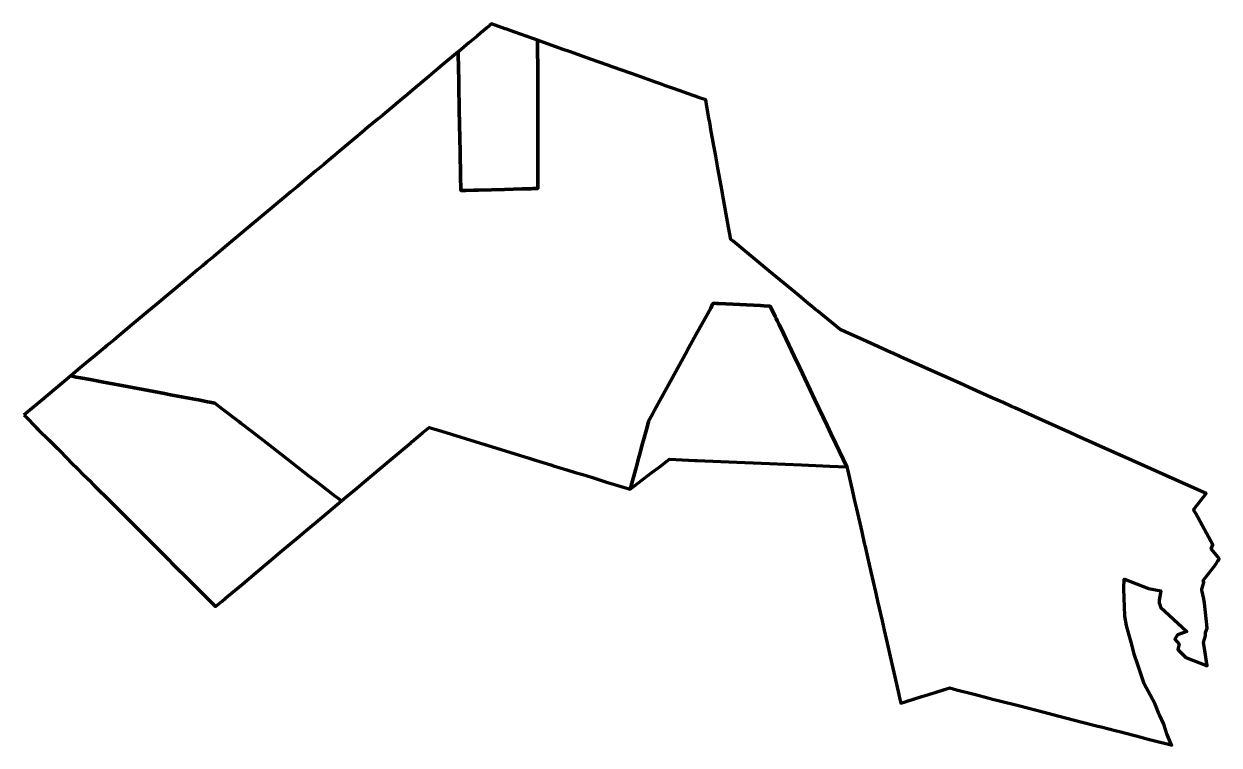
# Model space of a CAD drawing. Header units: metres. Extents: x 807648 to 807835, y 9157512 to 9157625.
import ezdxf

# ---------------------------------------------------------------- set-up
doc = ezdxf.new("R2010")
doc.units = ezdxf.units.M
doc.header["$MEASUREMENT"] = 0
doc.layers.add('2844-21167', color=1, linetype='Continuous')

msp = doc.modelspace()

# ---------------------------------------------------------------- linework, layer by layer
at = {"layer": '2844-21167', "color": 5, "lineweight": 70, "true_color": 0x0000ff}
for points in [[(807715.94, 9157620.44), (807715.95, 9157620.06), (807716.03, 9157615.93), (807716.05, 9157614.79), (807716.1, 9157611.86), (807716.16, 9157608.68), (807716.19, 9157607.34), (807716.3, 9157601.39), (807716.31, 9157601.09), (807716.35, 9157598.75), (807716.68, 9157598.76), (807717.15, 9157598.77), (807718.42, 9157598.81), (807719.13, 9157598.83), (807723.17, 9157598.93), (807725.98, 9157599.01), (807727.31, 9157599.04), (807727.7, 9157599.06), (807728.4, 9157599.07), (807728.4, 9157599.64), (807728.4, 9157603.62), (807728.4, 9157604.28), (807728.4, 9157608.62), (807728.39, 9157611.09), (807728.39, 9157617.33), (807728.39, 9157618.34), (807728.39, 9157618.41), (807728.39, 9157618.65), (807728.38, 9157620.17), (807728.38, 9157620.26), (807728.38, 9157620.27), (807728.38, 9157620.38), (807728.38, 9157620.55), (807728.38, 9157620.58), (807728.38, 9157622.21), (807728.38, 9157622.27), (807726.72, 9157622.86), (807726.6, 9157622.9), (807724.83, 9157623.54), (807724.07, 9157623.81), (807723.55, 9157623.99), (807723.54, 9157624), (807723.49, 9157624.01), (807723.32, 9157624.07), (807721.18, 9157624.83), (807720.87, 9157624.57), (807720.83, 9157624.54), (807720.62, 9157624.36), (807720.43, 9157624.2), (807720.09, 9157623.92), (807719.5, 9157623.42), (807718.91, 9157622.93), (807717.64, 9157621.87), (807716.03, 9157620.52)], [(807743.12, 9157552.96), (807742.86, 9157551.99), (807746.26, 9157554.6), (807746.97, 9157555.14), (807747.52, 9157555.56), (807748.55, 9157556.36), (807748.99, 9157556.69), (807752.96, 9157556.52), (807753.22, 9157556.51), (807753.3, 9157556.51), (807760.76, 9157556.18), (807764.65, 9157556.02), (807767.07, 9157555.91), (807769.67, 9157555.8), (807774.08, 9157555.61), (807776.74, 9157555.5), (807775.03, 9157559.09), (807774.6, 9157559.99), (807774.57, 9157560.06), (807773.65, 9157561.98), (807771.75, 9157565.97), (807771, 9157567.56), (807768.95, 9157571.87), (807768.9, 9157571.95), (807766.81, 9157576.36), (807766.13, 9157577.77), (807765.85, 9157578.37), (807765.68, 9157578.71), (807765.53, 9157579.05), (807764.76, 9157580.66), (807763.73, 9157580.71), (807763.24, 9157580.74), (807757.83, 9157581.02), (807756.66, 9157581.08), (807756.34, 9157581.09), (807755.85, 9157581.12), (807755.75, 9157580.94), (807755.44, 9157580.36), (807754.04, 9157577.82), (807753.38, 9157576.61), (807752.04, 9157574.17), (807751.44, 9157573.07), (807748.85, 9157568.34), (807746.66, 9157564.35), (807746.33, 9157563.76), (807745.74, 9157562.67), (807745.71, 9157562.55), (807745.39, 9157561.37), (807745.19, 9157560.63), (807745.13, 9157560.43), (807744.79, 9157559.16), (807744.52, 9157558.14), (807744.3, 9157557.31), (807744.22, 9157557.03), (807743.77, 9157555.35), (807743.74, 9157555.25), (807743.73, 9157555.21), (807743.42, 9157554.04)]]:
    msp.add_lwpolyline(points, close=True, dxfattribs=at)
at = {"layer": '2844-21167', "color": 254, "lineweight": 70, "true_color": 0xcccccc}
msp.add_lwpolyline([(807655.35, 9157569.73), (807656.22, 9157569.56), (807656.89, 9157569.44), (807658.39, 9157569.16), (807660.47, 9157568.76), (807663.36, 9157568.22), (807669.99, 9157566.97), (807670.94, 9157566.79), (807674.96, 9157566.03), (807675.32, 9157565.97), (807676.74, 9157565.7), (807677.13, 9157565.63), (807677.87, 9157565.49), (807679.08, 9157564.55), (807681.63, 9157562.58), (807681.95, 9157562.33), (807683.65, 9157561.02), (807685.48, 9157559.6), (807688.58, 9157557.2), (807692.51, 9157554.16), (807693.88, 9157553.1), (807696.78, 9157550.86), (807697.09, 9157550.63), (807697.69, 9157550.16), (807698, 9157550.42), (807698.37, 9157550.73), (807700.08, 9157552.17), (807701.19, 9157553.09), (807705.11, 9157556.39), (807708.55, 9157559.28), (807708.62, 9157559.34), (807708.68, 9157559.39), (807710.37, 9157560.81), (807711.41, 9157561.68), (807712.13, 9157561.46), (807713.4, 9157561.07), (807720.13, 9157558.99), (807720.29, 9157558.94), (807720.46, 9157558.89), (807727.05, 9157556.86), (807728, 9157556.57), (807728.02, 9157556.56), (807728.06, 9157556.55), (807730.42, 9157555.82), (807730.88, 9157555.68), (807732.94, 9157555.04), (807734.25, 9157554.64), (807735.42, 9157554.28), (807736.8, 9157553.86), (807737.59, 9157553.61), (807738.07, 9157553.46), (807738.98, 9157553.18), (807742.86, 9157551.99), (807743.12, 9157552.96), (807743.42, 9157554.04), (807743.73, 9157555.21), (807743.74, 9157555.25), (807743.77, 9157555.35), (807744.22, 9157557.03), (807744.3, 9157557.31), (807744.52, 9157558.14), (807744.79, 9157559.16), (807745.13, 9157560.43), (807745.19, 9157560.63), (807745.39, 9157561.37), (807745.71, 9157562.55), (807745.74, 9157562.67), (807746.33, 9157563.76), (807746.66, 9157564.35), (807748.85, 9157568.34), (807751.44, 9157573.07), (807752.04, 9157574.17), (807753.38, 9157576.61), (807754.04, 9157577.82), (807755.44, 9157580.36), (807755.75, 9157580.94), (807755.85, 9157581.12), (807756.34, 9157581.09), (807756.66, 9157581.08), (807757.83, 9157581.02), (807763.24, 9157580.74), (807763.73, 9157580.71), (807764.76, 9157580.66), (807765.53, 9157579.05), (807765.68, 9157578.71), (807765.85, 9157578.37), (807766.13, 9157577.77), (807766.81, 9157576.36), (807768.9, 9157571.95), (807768.95, 9157571.87), (807771, 9157567.56), (807771.75, 9157565.97), (807773.65, 9157561.98), (807774.57, 9157560.06), (807774.6, 9157559.99), (807775.03, 9157559.09), (807776.74, 9157555.5), (807776.88, 9157554.89), (807777.62, 9157551.66), (807777.96, 9157550.17), (807778.23, 9157548.95), (807779.06, 9157545.33), (807779.24, 9157544.56), (807779.51, 9157543.36), (807779.53, 9157543.25), (807779.96, 9157541.37), (807780.49, 9157539.05), (807781.2, 9157535.92), (807781.48, 9157534.73), (807781.53, 9157534.49), (807782.24, 9157531.39), (807782.57, 9157529.94), (807783.03, 9157527.91), (807783.5, 9157525.84), (807784.5, 9157521.47), (807784.87, 9157519.85), (807784.94, 9157519.54), (807784.98, 9157519.34), (807785.18, 9157518.5), (807786.04, 9157518.77), (807788.48, 9157519.53), (807788.49, 9157519.54), (807790.73, 9157520.23), (807792.01, 9157520.63), (807792.84, 9157520.89), (807793.88, 9157520.62), (807796.47, 9157519.96), (807796.88, 9157519.85), (807798.8, 9157519.35), (807799.54, 9157519.16), (807800.39, 9157518.95), (807803.79, 9157518.07), (807807.41, 9157517.14), (807809.95, 9157516.49), (807813.35, 9157515.61), (807816, 9157514.93), (807816.54, 9157514.79), (807818.91, 9157514.18), (807819.36, 9157514.06), (807822.77, 9157513.18), (807823.67, 9157512.95), (807824.93, 9157512.63), (807827.24, 9157512.04), (807827.39, 9157512), (807827.58, 9157511.95), (807827.49, 9157512.1), (807827.48, 9157512.11), (807826.81, 9157513.72), (807826.3, 9157515.24), (807825.63, 9157516.7), (807825.6, 9157516.76), (807825, 9157518.18), (807824.98, 9157518.2), (807824.96, 9157518.25), (807824.96, 9157518.33), (807824.18, 9157519.84), (807823.26, 9157521.54), (807822.26, 9157524.52), (807821.68, 9157526.16), (807821.3, 9157527.67), (807820.87, 9157529.15), (807820.48, 9157530.68), (807820.22, 9157532.14), (807820.16, 9157533.67), (807820.13, 9157534.83), (807820.05, 9157536.5), (807820.14, 9157537.94), (807820.15, 9157537.92), (807823.94, 9157536.48), (807825.87, 9157536.12), (807825.6, 9157534.63), (807825.58, 9157534.21), (807825.68, 9157533.95), (807825.79, 9157533.56), (807829.94, 9157529.74), (807828.43, 9157529.21), (807828.02, 9157528.52), (807828.72, 9157527.76), (807828.53, 9157526.9), (807829.23, 9157526.16), (807829.74, 9157525.64), (807833.12, 9157524.36), (807832.73, 9157526.75), (807832.54, 9157528.03), (807832.85, 9157529.03), (807832.83, 9157529.57), (807833.09, 9157530.25), (807832.69, 9157534.15), (807832.56, 9157534.83), (807832.28, 9157536.2), (807832.26, 9157536.37), (807832.57, 9157537.42), (807832.49, 9157537.73), (807834.49, 9157540.3), (807834.74, 9157540.81), (807834.86, 9157540.91), (807834.96, 9157541.04), (807834.84, 9157541.38), (807833.72, 9157542.69), (807834, 9157543.32), (807831.34, 9157548.2), (807831, 9157548.69), (807831.07, 9157548.94), (807832.92, 9157551.32), (807831.08, 9157552.15), (807826.15, 9157554.36), (807824.77, 9157554.97), (807822.22, 9157556.12), (807818.56, 9157557.76), (807812.71, 9157560.38), (807811.63, 9157560.86), (807810.87, 9157561.2), (807806.26, 9157563.27), (807806.15, 9157563.32), (807803.01, 9157564.73), (807802.48, 9157564.96), (807801.06, 9157565.6), (807800.65, 9157565.78), (807799.57, 9157566.27), (807799.21, 9157566.43), (807796.43, 9157567.67), (807794.41, 9157568.58), (807789.01, 9157571), (807788.89, 9157571.05), (807785.23, 9157572.69), (807783.91, 9157573.28), (807783.64, 9157573.41), (807781.59, 9157574.33), (807779.28, 9157575.36), (807776.46, 9157576.62), (807775.67, 9157576.98), (807772.2, 9157579.85), (807771.83, 9157580.15), (807770.01, 9157581.66), (807769.53, 9157582.06), (807768.59, 9157582.84), (807764.58, 9157586.15), (807761.48, 9157588.72), (807758.97, 9157590.8), (807758.59, 9157591.11), (807758.25, 9157593.04), (807757.36, 9157597.95), (807757.24, 9157598.63), (807756.58, 9157602.25), (807756.19, 9157604.46), (807755.95, 9157605.76), (807755.49, 9157608.3), (807755.35, 9157609.1), (807755.29, 9157609.41), (807755.17, 9157610.09), (807754.84, 9157611.89), (807754.66, 9157612.92), (807753.85, 9157613.21), (807753.61, 9157613.29), (807749.63, 9157614.71), (807749, 9157614.93), (807748.38, 9157615.15), (807747.58, 9157615.44), (807746.81, 9157615.71), (807743.95, 9157616.73), (807741.68, 9157617.54), (807740.01, 9157618.13), (807739.33, 9157618.38), (807736.65, 9157619.33), (807733.51, 9157620.45), (807732.23, 9157620.9), (807728.95, 9157622.07), (807728.38, 9157622.27), (807728.38, 9157622.21), (807728.38, 9157620.58), (807728.38, 9157620.55), (807728.38, 9157620.38), (807728.38, 9157620.27), (807728.38, 9157620.26), (807728.38, 9157620.17), (807728.39, 9157618.65), (807728.39, 9157618.41), (807728.39, 9157618.34), (807728.39, 9157617.33), (807728.39, 9157611.09), (807728.4, 9157608.62), (807728.4, 9157604.28), (807728.4, 9157603.62), (807728.4, 9157599.64), (807728.4, 9157599.07), (807727.7, 9157599.06), (807727.31, 9157599.04), (807725.98, 9157599.01), (807723.17, 9157598.93), (807719.13, 9157598.83), (807718.42, 9157598.81), (807717.15, 9157598.77), (807716.68, 9157598.76), (807716.35, 9157598.75), (807716.31, 9157601.09), (807716.3, 9157601.39), (807716.19, 9157607.34), (807716.16, 9157608.68), (807716.1, 9157611.86), (807716.05, 9157614.79), (807716.03, 9157615.93), (807715.95, 9157620.06), (807715.94, 9157620.44), (807713.51, 9157618.41), (807712.82, 9157617.83), (807712.11, 9157617.24), (807711.36, 9157616.61), (807708.79, 9157614.46), (807708, 9157613.8), (807707.18, 9157613.11), (807704.14, 9157610.56), (807703.43, 9157609.97), (807702.61, 9157609.28), (807701.79, 9157608.6), (807700.87, 9157607.83), (807699.89, 9157607.01), (807697.41, 9157604.93), (807696.67, 9157604.31), (807695.71, 9157603.51), (807694.92, 9157602.85), (807693.65, 9157601.78), (807690.8, 9157599.4), (807689.76, 9157598.53), (807688.71, 9157597.65), (807688.42, 9157597.4), (807687.79, 9157596.88), (807686.17, 9157595.52), (807683.67, 9157593.43), (807683.03, 9157592.89), (807682.06, 9157592.08), (807680.5, 9157590.77), (807677.77, 9157588.49), (807676.61, 9157587.52), (807676.26, 9157587.23), (807676.13, 9157587.12), (807675.97, 9157586.98), (807675.19, 9157586.33), (807673.65, 9157585.04), (807668.55, 9157580.77), (807667.42, 9157579.83), (807664.9, 9157577.72), (807662.12, 9157575.39), (807660.96, 9157574.42), (807660.67, 9157574.17), (807659.14, 9157572.9), (807657.16, 9157571.24)], close=True, dxfattribs=at)
at = {"layer": '2844-21167', "color": 3, "lineweight": 70, "true_color": 0x00ff00}
msp.add_lwpolyline([(807648.03, 9157563.59), (807648.25, 9157563.36), (807649.99, 9157561.63), (807650.24, 9157561.37), (807651.96, 9157559.66), (807653.27, 9157558.35), (807655.13, 9157556.49), (807656.81, 9157554.81), (807656.94, 9157554.68), (807658.21, 9157553.41), (807658.98, 9157552.65), (807661.61, 9157550.01), (807663.37, 9157548.25), (807664.75, 9157546.88), (807666.67, 9157544.96), (807667.71, 9157543.92), (807667.82, 9157543.81), (807667.86, 9157543.77), (807667.92, 9157543.71), (807668.03, 9157543.6), (807670.76, 9157540.87), (807671.13, 9157540.5), (807674.06, 9157537.58), (807674.86, 9157536.78), (807677.68, 9157533.95), (807678.01, 9157533.63), (807678.96, 9157534.43), (807679.57, 9157534.94), (807679.93, 9157535.24), (807682.2, 9157537.15), (807685.71, 9157540.1), (807686.67, 9157540.9), (807688.13, 9157542.13), (807691.11, 9157544.63), (807692.22, 9157545.57), (807693.66, 9157546.77), (807696.35, 9157549.03), (807697.69, 9157550.16), (807697.09, 9157550.63), (807696.78, 9157550.86), (807693.88, 9157553.1), (807692.51, 9157554.16), (807688.58, 9157557.2), (807685.48, 9157559.6), (807683.65, 9157561.02), (807681.95, 9157562.33), (807681.63, 9157562.58), (807679.08, 9157564.55), (807677.87, 9157565.49), (807677.13, 9157565.63), (807676.74, 9157565.7), (807675.32, 9157565.97), (807674.96, 9157566.03), (807670.94, 9157566.79), (807669.99, 9157566.97), (807663.36, 9157568.22), (807660.47, 9157568.76), (807658.39, 9157569.16), (807656.89, 9157569.44), (807656.22, 9157569.56), (807655.35, 9157569.73), (807653.99, 9157568.59), (807651.15, 9157566.21), (807651.08, 9157566.15)], close=True, dxfattribs=at)

doc.saveas('drawing.dxf')
